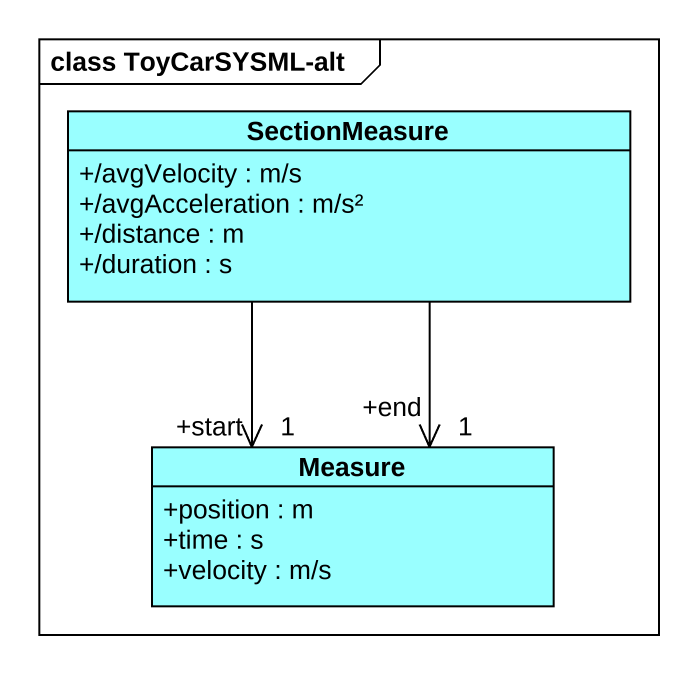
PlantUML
@startuml
mainframe class ToyCarSYSML-alt
hide circle
hide empty members
skinparam classAttributeIconSize 0
class SectionMeasure #99FFFF {
  +/avgVelocity : m/s
  +/avgAcceleration : m/s²
  +/distance : m
  +/duration : s
}
class Measure #99FFFF {
  +position : m
  +time : s
  +velocity : m/s
}
SectionMeasure --> "+end\n1" Measure
SectionMeasure --> "+start\n1" Measure
@enduml
